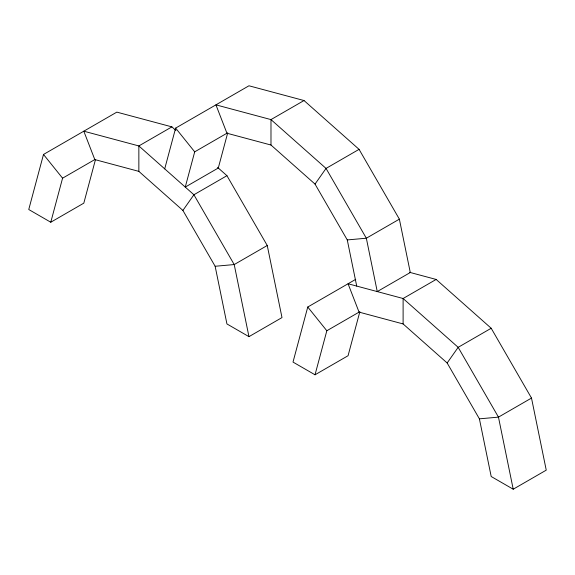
<?xml version="1.0" encoding="UTF-8"?>
<svg xmlns="http://www.w3.org/2000/svg" width="575" height="575" viewBox="0 0 575 575"><rect width="100%" height="100%" fill="white"/><g stroke="black" fill="none" stroke-linecap="round" stroke-linejoin="round"><path stroke-width="0.86" d="M175.914 130.446L171.889 126.874L116.833 112.125L43.499 154.459L28.75 209.516L50.773 222.23L83.806 203.155L95.371 159.979M50.773 222.23L62.574 178.185L94.839 159.555M164.709 168.87L175.627 128.117L248.961 85.783L304.017 100.532L359.066 149.349L399.373 219.154L410.291 272.514L377.257 291.582L366.34 238.222L326.039 168.417L270.983 119.6L215.934 104.851L226.938 133.228L270.983 145.029L315.028 184.086L347.271 239.926L356.708 286.077M226.967 133.213L194.702 151.843L185.258 187.091L218.292 168.015L227.729 132.775M355.738 279.321L307.754 307.028L293.006 362.085L315.028 374.792L348.062 355.724L359.857 311.679M315.028 374.792L326.83 330.754L359.095 312.124L403.111 323.941L447.156 362.99L479.399 418.837L491.194 476.51L513.216 489.217L546.25 470.149L531.501 398.065L491.194 328.26L436.145 279.443L409.479 272.291M182.9 210.428L193.912 194.76L226.938 175.691L267.246 245.496L281.994 317.58L248.961 336.655L226.938 323.941L215.143 266.268L182.9 210.428L138.855 171.372L94.81 159.57L83.806 131.193L138.855 145.942L193.912 194.76L234.212 264.565L248.961 336.655M315.028 184.086L326.039 168.417L359.066 149.349M447.156 362.99L458.167 347.329L491.194 328.26M171.889 126.874L138.855 145.942L138.855 171.372M304.017 100.532L270.983 119.6L270.983 145.029M267.246 245.496L234.212 264.565L215.143 266.268M399.373 219.154L366.34 238.222L347.271 239.926M436.145 279.443L403.111 298.511L348.062 283.762L359.066 312.139M531.501 398.065L498.467 417.134L479.399 418.837M217.544 167.354L226.938 175.691M175.627 128.117L194.702 151.843M307.754 307.028L326.83 330.754M43.499 154.459L62.574 178.185M513.216 489.217L498.467 417.134L458.167 347.329L403.111 298.511L403.111 323.941"/></g></svg>
